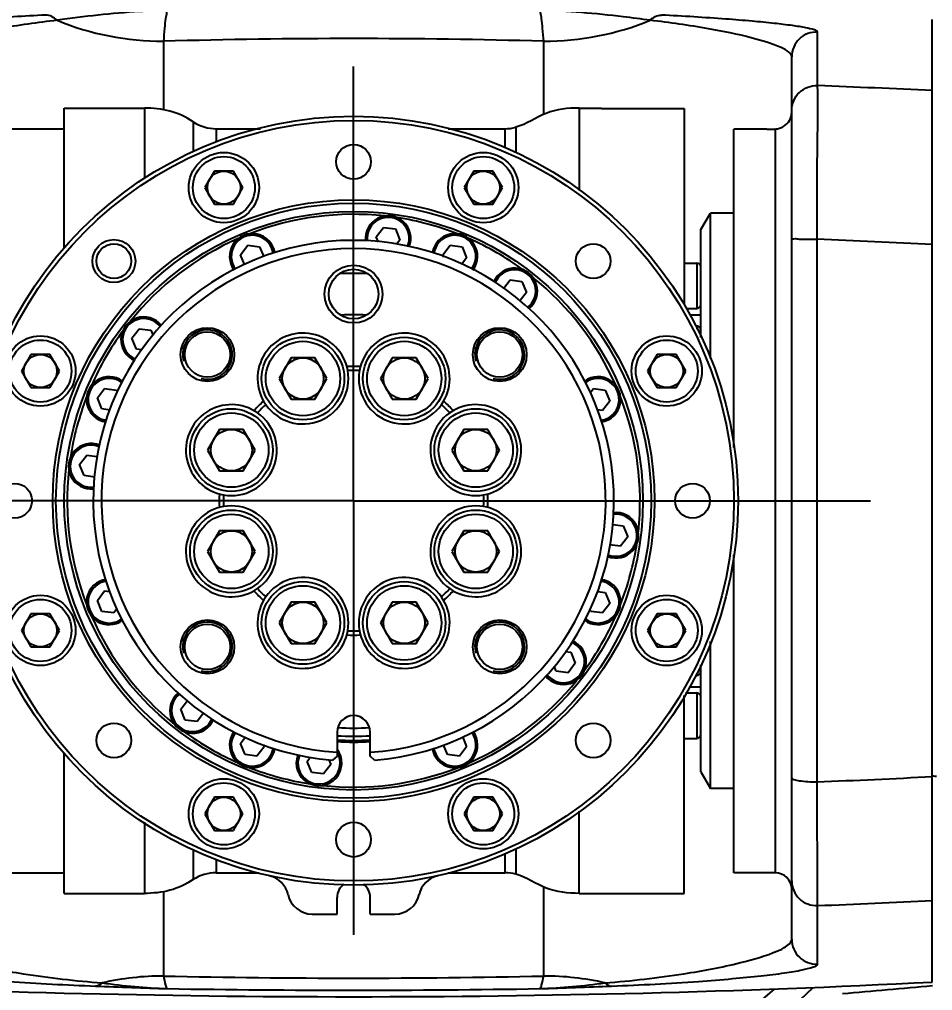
# Model space of a CAD drawing. Header units: millimetres. Extents: x 7426 to 8737, y 124 to 421.
# Drawn here: x 7929.97 to 7935.49, y 305.59 to 311.46 of the extents above; entities that cross this region are included whole.
import ezdxf

# ---------------------------------------------------------------- set-up
doc = ezdxf.new("R2010")
doc.units = ezdxf.units.MM
doc.linetypes.add('CENTER', pattern=[0.6, 0.375, -0.075, 0.075, -0.075])
for name, color, linetype in [('中心线', 7, 'Continuous'), ('外形图', 7, 'Continuous'), ('尺寸标注', 7, 'Continuous')]:
    doc.layers.add(name, color=color, linetype=linetype)
doc.styles.add('微软雅黑', font='msyh.ttc')
doc.dimstyles.new('尺寸标注_1_20比例', dxfattribs={"dimtxt": 2.1, "dimasz": 1.7, "dimexe": 0.5, "dimexo": 0.4, "dimgap": 0.5, "dimtad": 1, "dimdec": 1, "dimlfac": 20, "dimdsep": 46, "dimtxsty": '微软雅黑', "dimcen": 0.09, "dimadec": 0, "dimazin": 0, "dimtp": 0.01, "dimtm": 0.01, "dimtfac": 1, "dimtdec": 1, "dimtofl": 0, "dimtmove": 0, "dimatfit": 3, "dimfxl": 1, "dimtolj": 1, "dimarcsym": 0})

# ---------------------------------------------------------------- blocks, each defined once
blk = doc.blocks.new('*D1261')
at = {"layer": 'Defpoints', "color": 0}
for p in [(7943.6678, 318.6849), (7943.6678, 302.5284), (7919.2922, 290.2199)]:
    blk.add_point(p, dxfattribs=at)
at = {"layer": '尺寸标注', "color": 0, "linetype": 'Continuous', "lineweight": -2}
for p, q in [((7919.2922, 290.6199), (7919.2922, 319.1849)), ((7943.6678, 302.9284), (7943.6678, 319.1849)), ((7920.9922, 318.6849), (7941.9678, 318.6849))]:
    blk.add_line(p, q, dxfattribs=at)
at = {"layer": '尺寸标注', "color": 0}
for points in [[(7920.9922, 318.9682), (7920.9922, 318.4016), (7919.2922, 318.6849)], [(7941.9678, 318.4016), (7941.9678, 318.9682), (7943.6678, 318.6849)]]:
    blk.add_solid(points, dxfattribs=at)
at = {"layer": '尺寸标注', "color": 0, "insert": (7931.48, 320.2708), "char_height": 2.1, "attachment_point": 5, "style": '微软雅黑'}
blk.add_mtext('\\A1;\\A1;487.5', dxfattribs=at)
blk = doc.blocks.new('*D1334')
at = {"layer": 'Defpoints', "color": 0}
for p in [(7943.6678, 325.4647), (7943.6678, 299.0744), (7918.3922, 273.0487)]:
    blk.add_point(p, dxfattribs=at)
at = {"layer": '尺寸标注', "color": 0, "lineweight": -2}
for p, q in [((7918.3922, 273.4487), (7918.3922, 325.9647)), ((7943.6678, 299.4744), (7943.6678, 325.9647)), ((7920.0922, 325.4647), (7941.9678, 325.4647))]:
    blk.add_line(p, q, dxfattribs=at)
at = {"layer": '尺寸标注', "color": 0}
for points in [[(7920.0922, 325.748), (7920.0922, 325.1814), (7918.3922, 325.4647)], [(7941.9678, 325.1814), (7941.9678, 325.748), (7943.6678, 325.4647)]]:
    blk.add_solid(points, dxfattribs=at)
at = {"layer": '尺寸标注', "color": 0, "insert": (7931.03, 327.0506), "char_height": 2.1, "attachment_point": 5, "style": '微软雅黑'}
blk.add_mtext('\\A1;505.5', dxfattribs=at)

msp = doc.modelspace()

# ---------------------------------------------------------------- linework, layer by layer
at = {"layer": '中心线', "linetype": 'CENTER', "ltscale": 10}
for q in [(7931.9925, 311.1753), (7928.8669, 308.5496), (7935.1181, 308.5496), (7931.9925, 305.9239)]:
    msp.add_line((7931.9925, 308.5496), q, dxfattribs=at)
at = {"layer": '外形图', "color": 0, "linetype": 'Continuous'}
for p, q in [((7935.4926, 305.6383), (7935.4926, 311.4608)), ((7934.7987, 311.0605), (7934.7987, 311.3843)), ((7930.8425, 311.3287), (7930.8425, 310.9139)), ((7933.1425, 310.8854), (7933.1425, 311.3287)), ((7934.6426, 305.8968), (7934.6426, 311.2345)), ((7930.2425, 310.9247), (7930.7275, 310.9247)), ((7930.2425, 310.0767), (7930.2425, 310.9246)), ((7930.7275, 310.9247), (7930.7275, 310.4988)), ((7933.3575, 310.9247), (7933.3575, 310.4252)), ((7933.3575, 310.9247), (7933.4925, 310.9247)), ((7933.4925, 310.9247), (7933.4925, 310.9225)), ((7933.4925, 310.9225), (7933.9926, 310.9225)), ((7933.9926, 310.9225), (7933.9926, 309.7336)), ((7931.0227, 310.8413), (7931.0227, 310.6614)), ((7932.974, 310.8087), (7932.974, 310.6569)), ((7934.5872, 310.8099), (7934.5926, 310.813)), ((7929.7375, 310.7997), (7930.2425, 310.7997)), ((7931.161, 310.7997), (7931.161, 310.7159)), ((7931.161, 310.7997), (7931.4285, 310.7997)), ((7932.5645, 310.7997), (7932.9073, 310.7997)), ((7932.9073, 310.7997), (7932.9073, 310.6824)), ((7934.2926, 308.8711), (7934.2926, 310.7974)), ((7934.4926, 310.7974), (7934.2926, 310.7974)), ((7934.5426, 310.798), (7934.5426, 306.2995)), ((7931.1503, 310.5436), (7931.0925, 310.4436)), ((7931.2657, 310.5436), (7931.1503, 310.5436)), ((7931.3235, 310.4436), (7931.2657, 310.5436)), ((7932.7193, 310.5436), (7932.6616, 310.4436)), ((7932.8348, 310.5436), (7932.7193, 310.5436)), ((7932.8925, 310.4436), (7932.8348, 310.5436)), ((7931.0925, 310.4436), (7931.1503, 310.3436)), ((7931.2657, 310.3436), (7931.3235, 310.4436)), ((7932.6616, 310.4436), (7932.7193, 310.3436)), ((7932.8348, 310.3436), (7932.8925, 310.4436)), ((7931.1503, 310.3436), (7931.2657, 310.3436)), ((7932.7193, 310.3436), (7932.8348, 310.3436)), ((7934.0926, 310.1896), (7934.1503, 310.2896)), ((7934.1503, 309.4105), (7934.1503, 310.2896)), ((7934.2926, 310.2896), (7934.1503, 310.2896)), ((7932.1298, 310.1454), (7932.1737, 310.2026)), ((7932.1737, 310.2026), (7932.2453, 310.1932)), ((7932.2453, 310.1932), (7932.2729, 310.1265)), ((7934.0926, 309.5365), (7934.0926, 310.1896)), ((7932.1427, 310.1142), (7932.1298, 310.1454)), ((7932.2729, 310.1265), (7932.253, 310.1005)), ((7934.7956, 306.8489), (7934.7956, 310.1307)), ((7931.3086, 310.0373), (7931.3526, 310.0945)), ((7931.3526, 310.0945), (7931.4241, 310.0851)), ((7931.4241, 310.0851), (7931.4494, 310.024)), ((7932.5333, 310.0373), (7932.5772, 310.0945)), ((7932.5772, 310.0945), (7932.6488, 310.0851)), ((7932.6488, 310.0851), (7932.6764, 310.0184)), ((7931.3331, 309.9783), (7931.3086, 310.0373)), ((7932.5393, 310.0227), (7932.5333, 310.0373)), ((7932.6764, 310.0184), (7932.6474, 309.9807)), ((7933.9926, 309.9871), (7934.0676, 309.9871)), ((7934.0676, 309.9871), (7934.0676, 309.7121)), ((7932.8987, 309.8333), (7932.9389, 309.8857)), ((7932.9389, 309.8857), (7933.0105, 309.8762)), ((7933.0105, 309.8762), (7933.0381, 309.8096)), ((7933.0381, 309.8096), (7933.0001, 309.76)), ((7934.0051, 309.7121), (7934.0676, 309.7121)), ((7934.0237, 309.6746), (7934.0926, 309.6746)), ((7930.6516, 309.5331), (7930.6955, 309.5903)), ((7930.6955, 309.5903), (7930.767, 309.5809)), ((7930.767, 309.5809), (7930.78, 309.5496)), ((7934.0676, 309.6064), (7934.0676, 309.5864)), ((7930.6792, 309.4664), (7930.6516, 309.5331)), ((7930.7113, 309.4622), (7930.6792, 309.4664)), ((7930.0408, 309.4341), (7929.983, 309.3341)), ((7930.1562, 309.4341), (7930.0408, 309.4341)), ((7930.214, 309.3341), (7930.1562, 309.4341)), ((7931.6142, 309.4137), (7931.542, 309.2887)), ((7931.7585, 309.4137), (7931.6142, 309.4137)), ((7931.8307, 309.2887), (7931.7585, 309.4137)), ((7932.2265, 309.4137), (7932.1543, 309.2887)), ((7932.3708, 309.4137), (7932.2265, 309.4137)), ((7932.443, 309.2887), (7932.3708, 309.4137)), ((7933.8288, 309.4341), (7933.771, 309.3341)), ((7933.9442, 309.4341), (7933.8288, 309.4341)), ((7934.002, 309.3341), (7933.9442, 309.4341)), ((7929.983, 309.3341), (7930.0408, 309.2341)), ((7930.1562, 309.2341), (7930.214, 309.3341)), ((7931.542, 309.2887), (7931.6142, 309.1637)), ((7931.7585, 309.1637), (7931.8307, 309.2887)), ((7932.1543, 309.2887), (7932.2265, 309.1637)), ((7932.3708, 309.1637), (7932.443, 309.2887)), ((7933.771, 309.3341), (7933.8288, 309.2341)), ((7933.9442, 309.2341), (7934.002, 309.3341)), ((7930.0408, 309.2341), (7930.1562, 309.2341)), ((7930.4427, 309.1713), (7930.4866, 309.2286)), ((7930.4866, 309.2286), (7930.5582, 309.2192)), ((7933.4231, 309.2024), (7933.4431, 309.2286)), ((7933.4431, 309.2286), (7933.5147, 309.2192)), ((7933.8288, 309.2341), (7933.9442, 309.2341)), ((7930.4703, 309.1046), (7930.4427, 309.1713)), ((7930.5582, 309.2192), (7930.5635, 309.2063)), ((7933.5147, 309.2192), (7933.5423, 309.1525)), ((7931.6142, 309.1637), (7931.7585, 309.1637)), ((7932.2265, 309.1637), (7932.3708, 309.1637)), ((7933.5423, 309.1525), (7933.4984, 309.0952)), ((7930.5193, 309.0982), (7930.4703, 309.1046)), ((7933.4984, 309.0952), (7933.4651, 309.0996)), ((7931.1812, 308.9808), (7931.109, 308.8557)), ((7931.3256, 308.9808), (7931.1812, 308.9808)), ((7931.3977, 308.8557), (7931.3256, 308.9808)), ((7932.6595, 308.9808), (7932.5873, 308.8557)), ((7932.8038, 308.9808), (7932.6595, 308.9808)), ((7932.876, 308.8557), (7932.8038, 308.9808)), ((7930.3346, 308.7679), (7930.3785, 308.8251)), ((7930.3785, 308.8251), (7930.4412, 308.8169)), ((7931.109, 308.8557), (7931.1812, 308.7307)), ((7931.3256, 308.7307), (7931.3977, 308.8557)), ((7932.5873, 308.8557), (7932.6595, 308.7307)), ((7932.8038, 308.7307), (7932.876, 308.8557)), ((7930.3622, 308.7012), (7930.3346, 308.7679)), ((7930.4275, 308.6926), (7930.3622, 308.7012)), ((7931.1812, 308.7307), (7931.3256, 308.7307)), ((7932.6595, 308.7307), (7932.8038, 308.7307)), ((7933.5602, 308.4062), (7933.6228, 308.398)), ((7931.1812, 308.3684), (7931.109, 308.2434)), ((7931.3256, 308.3684), (7931.1812, 308.3684)), ((7931.3977, 308.2434), (7931.3256, 308.3684)), ((7932.6595, 308.3684), (7932.5873, 308.2434)), ((7932.8038, 308.3684), (7932.6595, 308.3684)), ((7932.876, 308.2434), (7932.8038, 308.3684)), ((7933.6228, 308.398), (7933.6504, 308.3313)), ((7933.6504, 308.3313), (7933.6065, 308.2741)), ((7931.109, 308.2434), (7931.1812, 308.1184)), ((7931.3256, 308.1184), (7931.3977, 308.2434)), ((7932.5873, 308.2434), (7932.6595, 308.1184)), ((7932.8038, 308.1184), (7932.876, 308.2434)), ((7933.6065, 308.2741), (7933.5409, 308.2827)), ((7934.2926, 306.2995), (7934.2926, 308.2217)), ((7931.1812, 308.1184), (7931.3256, 308.1184)), ((7932.6595, 308.1184), (7932.8038, 308.1184)), ((7930.4427, 307.9467), (7930.4866, 308.004)), ((7930.4866, 308.004), (7930.5186, 307.9998)), ((7933.4668, 308.0008), (7933.5147, 307.9945)), ((7933.5147, 307.9945), (7933.5423, 307.9279)), ((7930.4703, 307.88), (7930.4427, 307.9467)), ((7931.6142, 307.9355), (7931.542, 307.8105)), ((7931.7585, 307.9355), (7931.6142, 307.9355)), ((7931.8307, 307.8105), (7931.7585, 307.9355)), ((7932.2265, 307.9355), (7932.1543, 307.8105)), ((7932.3708, 307.9355), (7932.2265, 307.9355)), ((7932.443, 307.8105), (7932.3708, 307.9355)), ((7930.5419, 307.8706), (7930.4703, 307.88)), ((7930.5626, 307.8976), (7930.5419, 307.8706)), ((7933.4268, 307.88), (7933.4209, 307.8944)), ((7933.4984, 307.8706), (7933.4268, 307.88)), ((7933.5423, 307.9279), (7933.4984, 307.8706)), ((7930.0408, 307.8651), (7929.983, 307.7651)), ((7930.1562, 307.8651), (7930.0408, 307.8651)), ((7930.214, 307.7651), (7930.1562, 307.8651)), ((7933.8288, 307.8651), (7933.771, 307.7651)), ((7933.9442, 307.8651), (7933.8288, 307.8651)), ((7934.002, 307.7651), (7933.9442, 307.8651)), ((7929.983, 307.7651), (7930.0408, 307.6651)), ((7930.1562, 307.6651), (7930.214, 307.7651)), ((7931.542, 307.8105), (7931.6142, 307.6855)), ((7931.7585, 307.6855), (7931.8307, 307.8105)), ((7932.1543, 307.8105), (7932.2265, 307.6855)), ((7932.3708, 307.6855), (7932.443, 307.8105)), ((7933.771, 307.7651), (7933.8288, 307.6651)), ((7933.9442, 307.6651), (7934.002, 307.7651)), ((7934.1503, 306.8096), (7934.1503, 307.6973)), ((7930.0408, 307.6651), (7930.1562, 307.6651)), ((7931.6142, 307.6855), (7931.7585, 307.6855)), ((7932.2265, 307.6855), (7932.3708, 307.6855)), ((7933.2727, 307.6372), (7933.3058, 307.6328)), ((7933.8288, 307.6651), (7933.9442, 307.6651)), ((7933.3058, 307.6328), (7933.3335, 307.5661)), ((7933.218, 307.5183), (7933.2052, 307.549)), ((7933.3335, 307.5661), (7933.2895, 307.5089)), ((7934.0926, 306.9096), (7934.0926, 307.5567)), ((7933.2895, 307.5089), (7933.218, 307.5183)), ((7934.0632, 307.4928), (7934.0676, 307.4928)), ((7934.0676, 307.5031), (7934.0676, 307.4928)), ((7934.0224, 307.4246), (7934.0926, 307.4246)), ((7933.9926, 306.1745), (7933.9926, 307.3715)), ((7934.001, 307.3871), (7934.0676, 307.3871)), ((7934.0676, 307.3871), (7934.0676, 307.1121)), ((7930.9469, 307.2896), (7930.9871, 307.342)), ((7930.9745, 307.2229), (7930.9469, 307.2896)), ((7931.0853, 307.2646), (7931.0461, 307.2135)), ((7931.0461, 307.2135), (7930.9745, 307.2229)), ((7931.3086, 307.0808), (7931.3392, 307.1206)), ((7931.8925, 307.1496), (7931.8925, 307.0046)), ((7932.0925, 307.0046), (7932.0925, 307.1496)), ((7932.6511, 307.123), (7932.6764, 307.0619)), ((7933.9926, 307.1121), (7934.0676, 307.1121)), ((7931.3363, 307.0141), (7931.3086, 307.0808)), ((7931.4518, 307.0619), (7931.4078, 307.0047)), ((7931.4474, 307.0725), (7931.4518, 307.0619)), ((7932.5609, 307.0141), (7932.5368, 307.0723)), ((7932.6764, 307.0619), (7932.6324, 307.0047)), ((7930.2425, 306.1746), (7930.2425, 307.0265)), ((7931.4078, 307.0047), (7931.3363, 307.0141)), ((7931.7121, 306.9727), (7931.7329, 306.9998)), ((7931.8925, 307.0046), (7931.8655, 306.9797)), ((7932.1195, 306.9797), (7932.0925, 307.0046)), ((7932.6324, 307.0047), (7932.5609, 307.0141)), ((7931.7397, 306.906), (7931.7121, 306.9727)), ((7931.8552, 306.9538), (7931.8113, 306.8966)), ((7931.8431, 306.9831), (7931.8552, 306.9538)), ((7931.8113, 306.8966), (7931.7397, 306.906)), ((7934.0926, 306.9096), (7934.1503, 306.8096)), ((7931.1503, 306.7556), (7931.0925, 306.6556)), ((7931.2657, 306.7556), (7931.1503, 306.7556)), ((7931.3235, 306.6556), (7931.2657, 306.7556)), ((7932.7193, 306.7556), (7932.6616, 306.6556)), ((7932.8348, 306.7556), (7932.7193, 306.7556)), ((7932.8925, 306.6556), (7932.8348, 306.7556)), ((7934.2926, 306.8096), (7934.1503, 306.8096)), ((7931.0925, 306.6556), (7931.1503, 306.5556)), ((7931.2657, 306.5556), (7931.3235, 306.6556)), ((7932.6616, 306.6556), (7932.7193, 306.5556)), ((7932.8348, 306.5556), (7932.8925, 306.6556)), ((7933.3575, 306.1745), (7933.3575, 306.6725)), ((7930.7275, 306.605), (7930.7275, 306.1745)), ((7931.1503, 306.5556), (7931.2657, 306.5556)), ((7932.7193, 306.5556), (7932.8348, 306.5556)), ((7931.0227, 306.4424), (7931.0227, 306.2578)), ((7932.9073, 306.4173), (7932.9073, 306.2995)), ((7932.974, 306.4454), (7932.974, 306.2905)), ((7931.161, 306.3785), (7931.161, 306.2995)), ((7929.7375, 306.2995), (7930.2425, 306.2995)), ((7931.161, 306.2995), (7931.4205, 306.2995)), ((7932.5632, 306.2995), (7932.9073, 306.2995)), ((7934.5426, 306.2995), (7934.2926, 306.2995)), ((7930.2425, 306.1745), (7930.7275, 306.1745)), ((7930.8425, 306.1853), (7930.8425, 305.6746)), ((7933.1425, 305.6747), (7933.1425, 306.2138)), ((7933.3575, 306.1745), (7933.9926, 306.1745)), ((7931.8925, 306.0495), (7931.8925, 306.1495)), ((7932.0925, 306.0495), (7932.0925, 306.1495)), ((7934.7987, 305.747), (7934.7987, 306.1006)), ((7931.7425, 306.0495), (7931.8925, 306.0495)), ((7932.0925, 306.0495), (7932.2425, 306.0495))]:
    msp.add_line(p, q, dxfattribs=at)
for centre, radius in [((7931.9925, 308.5496), 2.3251), ((7931.9925, 308.5496), 2.3001), ((7931.9925, 310.5996), 0.105), ((7931.208, 310.4436), 0.2125), ((7932.777, 310.4436), 0.2125), ((7931.208, 310.4436), 0.1875), ((7932.777, 310.4436), 0.1875), ((7931.208, 310.4436), 0.1), ((7932.777, 310.4436), 0.1), ((7931.9925, 308.5496), 1.82), ((7931.9925, 308.5496), 1.8), ((7931.9925, 308.5496), 1.75), ((7930.5429, 309.9992), 0.13), ((7930.5429, 309.9992), 0.105), ((7933.4421, 309.9992), 0.105), ((7931.9925, 309.7996), 0.175), ((7931.9925, 309.7996), 0.15), ((7931.1086, 309.4335), 0.1625), ((7932.8764, 309.4335), 0.1625), ((7930.0985, 309.3341), 0.2125), ((7930.0985, 309.3341), 0.1875), ((7931.1086, 309.4335), 0.1375), ((7931.6864, 309.2887), 0.25), ((7932.2987, 309.2887), 0.25), ((7932.8764, 309.4335), 0.1375), ((7933.8865, 309.3341), 0.2125), ((7933.8865, 309.3341), 0.1875), ((7931.6864, 309.2887), 0.225), ((7932.2987, 309.2887), 0.225), ((7930.0985, 309.3341), 0.1), ((7931.6864, 309.2887), 0.125), ((7932.2987, 309.2887), 0.125), ((7933.8865, 309.3341), 0.1), ((7931.2534, 308.8557), 0.25), ((7932.7316, 308.8557), 0.25), ((7931.2534, 308.8557), 0.225), ((7932.7316, 308.8557), 0.225), ((7931.2534, 308.8557), 0.125), ((7932.7316, 308.8557), 0.125), ((7929.9425, 308.5496), 0.105), ((7934.0426, 308.5496), 0.105), ((7931.2534, 308.2434), 0.25), ((7931.2534, 308.2434), 0.225), ((7932.7316, 308.2434), 0.25), ((7932.7316, 308.2434), 0.225), ((7931.2534, 308.2434), 0.125), ((7932.7316, 308.2434), 0.125), ((7931.6864, 307.8105), 0.25), ((7932.2987, 307.8105), 0.25), ((7931.6864, 307.8105), 0.225), ((7932.2987, 307.8105), 0.225), ((7930.0985, 307.7651), 0.2125), ((7930.0985, 307.7651), 0.1875), ((7931.6864, 307.8105), 0.125), ((7932.2987, 307.8105), 0.125), ((7933.8865, 307.7651), 0.2125), ((7933.8865, 307.7651), 0.1875), ((7930.0985, 307.7651), 0.1), ((7931.1086, 307.6657), 0.1625), ((7932.8764, 307.6657), 0.1625), ((7933.8865, 307.7651), 0.1), ((7931.1086, 307.6657), 0.1375), ((7932.8764, 307.6657), 0.1375), ((7930.5429, 307.1), 0.105), ((7933.4421, 307.1), 0.105), ((7931.208, 306.6556), 0.2125), ((7931.208, 306.6556), 0.1875), ((7932.777, 306.6556), 0.2125), ((7932.777, 306.6556), 0.1875), ((7931.208, 306.6556), 0.1), ((7932.777, 306.6556), 0.1), ((7931.9925, 306.4995), 0.105)]:
    msp.add_circle(centre, radius, dxfattribs=at)
for centre, radius, start, end in [((7931.9925, 270.4679), 40.8769, 88.38784, 91.61218), ((7934.7925, 311.2345), 0.15, 87.65061, 179.97879), ((7931.9924, 239.4743), 71.6412, 87.199573, 87.755081), ((7934.5426, 310.8997), 0.1, 300, 0), ((7931.161, 311.0497), 0.25, 236.43093, 270), ((7932.9073, 311.0497), 0.25, 270, 285.47078), ((7934.5364, 310.9044), 0.1073, 294.63683, 298.24895), ((7934.5372, 310.9027), 0.1054, 294.69254, 298.04488), ((7934.4926, 313.0469), 2.2495, 270.00021, 270.65822), ((7934.4926, 313.0459), 2.2484, 270.65826, 271.27422), ((7934.5401, 310.8964), 0.0984, 287.07292, 294.67699), ((7934.54, 310.8967), 0.0987, 287.16125, 294.61429), ((7931.9925, 308.5496), 1.7325, 83.76445, 111.23555), ((7932.2014, 310.1359), 0.1375, 337.99719, 186.83854), ((7932.2014, 310.1359), 0.1275, 337.11552, 187.72979), ((7931.9925, 308.5496), 1.7325, 68.76445, 81.23555), ((7931.3802, 310.0278), 0.1375, 8.50445, 216.98892), ((7932.6048, 310.0278), 0.1375, 323.01108, 171.49556), ((7931.9925, 308.5496), 1.575, 274.62576, 265.37431), ((7931.9925, 308.5496), 1.7325, 113.76445, 141.23555), ((7931.3802, 310.0278), 0.1275, 7.56233, 217.73624), ((7932.6048, 310.0278), 0.1275, 322.20525, 172.45937), ((7931.9925, 308.5496), 1.7325, 53.76445, 66.23555), ((7931.9925, 241.0976), 69.09, 87.096186, 87.674781), ((7931.9925, 308.5496), 1.525, 273.7599, 266.24018), ((7934.0676, 309.9621), 0.025, 0, 90), ((7932.9666, 309.819), 0.1375, 308.20288, 155.97272), ((7932.9666, 309.819), 0.1275, 307.4922, 156.97993), ((7931.9925, 308.5496), 1.375, 86.35564, 93.62956), ((7931.9925, 308.5496), 1.7325, 23.76445, 51.23555), ((7934.0676, 309.7371), 0.025, 270, 0), ((7930.7231, 309.5236), 0.1375, 39.42689, 246.42747), ((7930.7231, 309.5236), 0.1275, 38.80472, 247.00569), ((7931.9925, 308.5496), 1.125, 86.25619, 93.68726), ((7931.1086, 309.4335), 0.15, 255, 195), ((7932.8764, 309.4335), 0.15, 255, 195), ((7934.0676, 309.5814), 0.025, 0, 90), ((7931.9925, 308.5496), 1.7325, 143.76445, 156.23555), ((7931.6864, 309.2887), 0.275, 9.96861, 215.03139), ((7932.2987, 309.2887), 0.275, 324.96861, 170.03139), ((7931.9925, 308.5496), 0.8125, 87.11884, 92.88116), ((7930.5143, 309.1619), 0.1375, 53.79858, 260.87984), ((7930.5143, 309.1619), 0.1275, 53.30977, 261.32722), ((7931.6864, 309.2887), 0.275, 215.03139, 9.96861), ((7931.9925, 308.5496), 0.7875, 87.43094, 92.56906), ((7932.2987, 309.2887), 0.275, 170.03139, 324.96861), ((7933.4708, 309.1619), 0.1375, 279.12015, 126.20141), ((7933.4708, 309.1619), 0.1275, 278.66766, 126.72945), ((7931.9925, 308.5496), 1.7325, 158.76445, 171.23555), ((7931.9925, 308.5496), 1.7325, 353.76445, 21.23555), ((7931.2534, 308.8557), 0.275, 54.96861, 260.03139), ((7931.9925, 308.5496), 0.8125, 132.11884, 137.88116), ((7931.9925, 308.5496), 0.7875, 132.43094, 137.56906), ((7931.9925, 308.5496), 0.7875, 42.43094, 47.56906), ((7931.9925, 308.5496), 0.8125, 42.11884, 47.88116), ((7932.7316, 308.8557), 0.275, 279.96861, 125.03139), ((7931.2534, 308.8557), 0.275, 260.03139, 54.96861), ((7932.7316, 308.8557), 0.275, 125.03139, 279.96861), ((7930.4062, 308.7584), 0.1375, 68.34828, 275.67644), ((7930.4062, 308.7584), 0.1275, 67.71487, 276.72891), ((7931.9925, 308.5496), 1.7325, 173.76445, 201.23555), ((7931.9925, 308.5496), 0.8125, 177.11884, 182.88116), ((7931.9925, 308.5496), 0.7875, 177.43094, 182.56906), ((7931.9925, 308.5496), 0.7875, 357.43094, 2.56906), ((7931.9925, 308.5496), 0.8125, 357.11884, 2.88116), ((7931.2534, 308.2434), 0.275, 305.03139, 99.96861), ((7932.7316, 308.2434), 0.275, 80.03139, 234.96861), ((7931.2534, 308.2434), 0.275, 99.96861, 305.03139), ((7932.7316, 308.2434), 0.275, 234.96861, 80.03139), ((7933.5789, 308.3407), 0.1375, 248.71869, 96.92416), ((7933.5789, 308.3407), 0.1275, 247.72164, 97.68846), ((7931.9925, 308.5496), 1.7325, 338.76445, 351.23555), ((7930.5143, 307.9373), 0.1375, 97.98134, 306.70576), ((7930.5143, 307.9373), 0.1275, 97.11503, 307.70017), ((7931.6864, 307.8105), 0.275, 350.03139, 144.96861), ((7932.2987, 307.8105), 0.275, 35.03139, 189.96861), ((7933.4708, 307.9373), 0.1375, 233.29424, 82.01866), ((7933.4708, 307.9373), 0.1275, 232.35628, 82.85897), ((7931.9925, 308.5496), 0.8125, 222.11884, 227.88116), ((7931.9925, 308.5496), 0.7875, 222.43094, 227.56906), ((7931.9925, 308.5496), 0.7875, 312.43094, 317.56906), ((7931.9925, 308.5496), 0.8125, 312.11884, 317.88116), ((7931.6864, 307.8105), 0.275, 144.96861, 350.03139), ((7932.2987, 307.8105), 0.275, 189.96861, 35.03139), ((7931.9925, 308.5496), 1.7325, 203.76445, 231.23555), ((7931.1086, 307.6657), 0.15, 255, 195), ((7932.8764, 307.6657), 0.15, 255, 195), ((7931.9925, 308.5496), 1.7325, 323.76445, 336.23555), ((7931.9925, 308.5496), 0.7875, 267.43094, 272.56906), ((7931.9925, 308.5496), 0.8125, 267.11884, 272.88116), ((7933.2619, 307.5756), 0.1375, 218.04919, 66.93498), ((7933.2619, 307.5756), 0.1275, 217.19474, 67.84313), ((7931.9925, 308.5496), 1.7325, 293.76445, 321.23555), ((7934.0676, 307.5178), 0.025, 270, 0), ((7931.0185, 307.2802), 0.1375, 128.32736, 337.01724), ((7931.0185, 307.2802), 0.1275, 127.32786, 337.84852), ((7934.0676, 307.3621), 0.025, 0, 90), ((7931.9925, 307.1496), 0.1, 0, 180), ((7931.9925, 308.5496), 1.375, 266.02866, 273.97514), ((7931.9925, 308.5496), 1.7325, 233.76445, 246.23555), ((7931.3802, 307.0714), 0.1375, 143.76902, 351.90565), ((7931.3802, 307.0714), 0.1275, 142.73717, 352.62433), ((7931.9925, 308.5496), 1.425, 265.97437, 274.02781), ((7932.6048, 307.0714), 0.1375, 188.09435, 36.23096), ((7932.6048, 307.0714), 0.1275, 187.39527, 37.19919), ((7934.0676, 307.1371), 0.025, 270, 0), ((7931.9925, 308.5496), 1.46, 266.06104, 273.93637), ((7931.9925, 308.5496), 1.45, 266.03602, 273.96683), ((7931.7837, 306.9632), 0.1375, 159.39088, 37.6443), ((7931.7837, 306.9632), 0.1275, 158.34158, 30.7793), ((7931.9925, 308.5496), 1.7325, 248.76445, 261.23555), ((7931.9925, 308.5496), 1.7325, 263.76445, 291.23555), ((7931.992, 375.2731), 68.4816, 272.34634, 272.930087), ((7931.161, 306.0495), 0.25, 90, 123.56907), ((7932.9073, 306.0495), 0.25, 74.52922, 90), ((7934.5426, 306.1995), 0.1, 0, 90), ((7931.4496, 306.1348), 0.15, 12.45741, 77.32806), ((7931.9925, 306.1495), 0.1, 125.77801, 180), ((7931.9925, 306.1495), 0.1, 0, 52.50958), ((7932.5355, 306.1348), 0.15, 102.67194, 167.54259), ((7931.7425, 306.1995), 0.15, 192.45741, 270), ((7932.2425, 306.1995), 0.15, 270, 347.54259), ((7931.9919, 376.8516), 70.8066, 272.271801, 272.83387), ((7934.7925, 305.8968), 0.1499, 180.031, 272.35808), ((7930.8425, 304.0102), 1.6644, 90.00127, 102.85434), ((7931.9923, 358.4436), 52.7815, 268.75174, 271.24867), ((7933.1425, 304.0102), 1.6644, 77.14523, 89.99872), ((7931.9925, 374.5575), 69.008, 267.092708, 272.907292), ((7931.9925, 308.5496), 4.0501, 226.51002, 313.31667), ((7931.9925, 308.5496), 3.9001, 229.27876, 310.74329), ((7932.3875, 355.0519), 49.4769, 267.73471, 268.23892), ((7931.9925, 371.199), 65.6103, 269.017042, 270.982982), ((7931.5887, 355.3049), 49.7301, 271.76231, 272.26398), ((7916.7339, 514.1971), 209.4222, 274.989742, 275.139607)]:
    msp.add_arc(centre, radius, start, end, dxfattribs=at)
for points, knots in [([(7934.9708, 305.3195), (7935.2125, 305.3407), (7935.6972, 305.3833), (7936.4279, 305.4537), (7937.0469, 305.5296), (7937.5592, 305.6379), (7938.0954, 305.8526), (7938.4602, 306.4899), (7938.7598, 307.4708), (7938.8978, 308.7262), (7938.759, 309.9828), (7938.4588, 310.9634), (7938.0916, 311.5994), (7937.5561, 311.812), (7937.0443, 311.9199), (7936.4261, 311.9957), (7935.6964, 312.066), (7935.2122, 312.1085), (7934.9708, 312.1297)], [0, 0, 0, 0, 0.059304, 0.118884, 0.179492, 0.211315, 0.24722, 0.316724, 0.378735, 0.500163, 0.621493, 0.683827, 0.75306, 0.788939, 0.820753, 0.881257, 0.940766, 1, 1, 1, 1]), ([(7936.1289, 305.6768), (7936.3454, 305.6987), (7936.6699, 305.7338), (7937.1008, 305.7976), (7937.4193, 305.8645), (7937.7329, 305.9654), (7937.9848, 306.185), (7938.1462, 306.4691), (7938.3174, 306.865), (7938.4621, 307.3863), (7938.5647, 308.0233), (7938.6033, 308.6666), (7938.5763, 309.3099), (7938.4856, 309.9492), (7938.3521, 310.4732), (7938.1959, 310.8763), (7938.0474, 311.1634), (7937.8381, 311.4214), (7937.5329, 311.5548), (7937.2169, 311.6301), (7936.7876, 311.7012), (7936.2477, 311.7621), (7935.5985, 311.8236), (7935.1655, 311.8617), (7934.9489, 311.8807)], [0, 0, 0, 0, 0.062933, 0.09439, 0.125836, 0.157223, 0.188391, 0.219714, 0.251005, 0.313086, 0.375455, 0.437353, 0.499097, 0.561313, 0.623794, 0.654993, 0.686065, 0.7173, 0.748615, 0.780049, 0.811444, 0.874287, 0.937143, 1, 1, 1, 1]), ([(7930.8669, 311.5169), (7930.8103, 311.5149), (7930.5868, 311.5036), (7930.3642, 311.4792), (7930.1989, 311.4556)], [0, 0, 0, 0, 0.253539, 1, 1, 1, 1]), ([(7930.8669, 311.5169), (7930.8625, 311.5142), (7930.8608, 311.4936), (7930.8534, 311.4599), (7930.8485, 311.4003), (7930.8444, 311.355), (7930.8425, 311.3287)], [0, 0, 0, 0, 0.081513, 0.276429, 0.583991, 1, 1, 1, 1]), ([(7933.1425, 311.3287), (7933.1406, 311.355), (7933.1365, 311.4003), (7933.1317, 311.4599), (7933.1242, 311.4936), (7933.1225, 311.5142), (7933.1181, 311.5169)], [0, 0, 0, 0, 0.416011, 0.723574, 0.918491, 1, 1, 1, 1]), ([(7933.7861, 311.4556), (7933.732, 311.4633), (7933.5103, 311.4926), (7933.287, 311.5109), (7933.1181, 311.5169)], [0, 0, 0, 0, 0.244462, 1, 1, 1, 1]), ([(7930.1305, 311.487), (7930.0004, 311.4804), (7929.8175, 311.4694), (7929.5903, 311.4511), (7929.4557, 311.4382), (7929.3486, 311.4252), (7929.2632, 311.4126), (7929.2191, 311.4012), (7929.1863, 311.3917), (7929.1863, 311.3843)], [0, 0, 0, 0, 0.409786, 0.576096, 0.717731, 0.833356, 0.92067, 0.976833, 1, 1, 1, 1]), ([(7930.1989, 311.4556), (7930.0811, 311.4421), (7929.8739, 311.4127), (7929.6102, 311.3591), (7929.4444, 311.3094), (7929.365, 311.2702), (7929.3424, 311.2452), (7929.3424, 311.2345)], [0, 0, 0, 0, 0.395922, 0.696877, 0.902127, 0.964201, 1, 1, 1, 1]), ([(7934.6426, 311.2345), (7934.6426, 311.2452), (7934.62, 311.2702), (7934.5406, 311.3094), (7934.3748, 311.3591), (7934.1111, 311.4127), (7933.9039, 311.4421), (7933.7861, 311.4556)], [0, 0, 0, 0, 0.035801, 0.097875, 0.303124, 0.604065, 1, 1, 1, 1]), ([(7934.7987, 311.3843), (7934.7987, 311.3917), (7934.7659, 311.4012), (7934.7218, 311.4126), (7934.6364, 311.4252), (7934.5293, 311.4382), (7934.3947, 311.4511), (7934.1676, 311.4694), (7933.9846, 311.4804), (7933.8546, 311.487)], [0, 0, 0, 0, 0.023169, 0.079332, 0.166648, 0.28227, 0.423898, 0.590199, 1, 1, 1, 1]), ([(7934.6426, 310.9111), (7934.6426, 310.9502), (7934.6765, 311.0319), (7934.7595, 311.0621), (7934.7987, 311.0605)], [0, 0, 0, 0, 0.499497, 1, 1, 1, 1]), ([(7934.7956, 310.1307), (7934.797, 310.3416), (7934.7953, 310.6514), (7934.8028, 310.9615), (7934.7987, 311.0605)], [0, 0, 0, 0, 0.680253, 1, 1, 1, 1]), ([(7931.0227, 310.8413), (7930.9797, 310.8699), (7930.884, 310.9148), (7930.7794, 310.9247), (7930.7275, 310.9247)], [0, 0, 0, 0, 0.498705, 1, 1, 1, 1]), ([(7933.3575, 310.9247), (7933.2901, 310.9247), (7933.1512, 310.9099), (7933.0389, 310.8267), (7932.974, 310.8087)], [0, 0, 0, 0, 0.500048, 1, 1, 1, 1]), ([(7934.5926, 310.813), (7934.5923, 310.8125), (7934.5899, 310.8118), (7934.5882, 310.8105), (7934.5867, 310.8097)], [0, 0, 0, 0, 0.261878, 1, 1, 1, 1]), ([(7934.6426, 310.1361), (7934.6426, 310.1322), (7934.6665, 310.1367), (7934.6902, 310.13), (7934.7413, 310.1317), (7934.7762, 310.1307), (7934.7956, 310.1307)], [0, 0, 0, 0, 0.077612, 0.295182, 0.619475, 1, 1, 1, 1]), ([(7934.6426, 306.8737), (7934.6426, 306.8686), (7934.6625, 306.8604), (7934.7088, 306.8516), (7934.7595, 306.8488), (7934.7956, 306.8489)], [0, 0, 0, 0, 0.095965, 0.313342, 1, 1, 1, 1]), ([(7934.7987, 306.1006), (7934.7992, 306.125), (7934.7975, 306.3745), (7934.797, 306.6239), (7934.7956, 306.8489)], [0, 0, 0, 0, 0.097769, 1, 1, 1, 1]), ([(7933.3575, 306.1745), (7933.2901, 306.1745), (7933.1512, 306.1893), (7933.0389, 306.2725), (7932.974, 306.2905)], [0, 0, 0, 0, 0.500048, 1, 1, 1, 1]), ([(7931.0227, 306.2578), (7930.9797, 306.2293), (7930.884, 306.1844), (7930.7794, 306.1745), (7930.7275, 306.1745)], [0, 0, 0, 0, 0.498705, 1, 1, 1, 1]), ([(7934.6426, 306.25), (7934.6426, 306.2109), (7934.6765, 306.1292), (7934.7595, 306.099), (7934.7987, 306.1006)], [0, 0, 0, 0, 0.499351, 1, 1, 1, 1]), ([(7929.3424, 305.8968), (7929.3424, 305.8831), (7929.3726, 305.8517), (7929.475, 305.8033), (7929.6895, 305.742), (7930.0371, 305.677), (7930.3125, 305.6454), (7930.4722, 305.6329)], [0, 0, 0, 0, 0.034715, 0.095785, 0.296896, 0.592114, 1, 1, 1, 1]), ([(7933.5128, 305.6329), (7933.6726, 305.6454), (7933.9479, 305.677), (7934.2955, 305.742), (7934.51, 305.8033), (7934.6124, 305.8517), (7934.6426, 305.8831), (7934.6426, 305.8968)], [0, 0, 0, 0, 0.407875, 0.703096, 0.904211, 0.965282, 1, 1, 1, 1]), ([(7929.1863, 305.747), (7929.1863, 305.7372), (7929.2289, 305.7234), (7929.2872, 305.7084), (7929.398, 305.6912), (7929.5369, 305.6742), (7929.7113, 305.6573), (7930.0125, 305.6336), (7930.2565, 305.6206), (7930.4318, 305.6136)], [0, 0, 0, 0, 0.023545, 0.079464, 0.165656, 0.279156, 0.417931, 0.581623, 1, 1, 1, 1]), ([(7933.5532, 305.6136), (7933.7286, 305.6206), (7933.9726, 305.6336), (7934.2737, 305.6573), (7934.4481, 305.6742), (7934.587, 305.6912), (7934.6978, 305.7084), (7934.7561, 305.7234), (7934.7987, 305.7372), (7934.7987, 305.747)], [0, 0, 0, 0, 0.418365, 0.582059, 0.720835, 0.834337, 0.920532, 0.976452, 1, 1, 1, 1]), ([(7930.8425, 305.6746), (7930.8459, 305.6561), (7930.8525, 305.6333), (7930.8593, 305.6011), (7930.8669, 305.5984)], [0, 0, 0, 0, 0.698194, 1, 1, 1, 1]), ([(7933.1181, 305.5984), (7933.1257, 305.6012), (7933.1325, 305.6333), (7933.1391, 305.6561), (7933.1425, 305.6746)], [0, 0, 0, 0, 0.301685, 1, 1, 1, 1])]:
    msp.add_open_spline(points, degree=3, knots=knots, dxfattribs=at)
for points in [[(7930.1989, 311.4556), (7930.1814, 311.4736), (7930.1556, 311.4871), (7930.1305, 311.487)], [(7930.1989, 311.4556), (7930.4008, 311.3717), (7930.6238, 311.3287), (7930.8425, 311.3287)], [(7933.1425, 311.3287), (7933.3612, 311.3287), (7933.5842, 311.3717), (7933.7861, 311.4556)], [(7933.7861, 311.4556), (7933.8036, 311.4736), (7933.8295, 311.4871), (7933.8546, 311.487)], [(7934.5426, 310.798), (7934.5515, 310.7982), (7934.5605, 310.7997), (7934.5691, 310.8023)], [(7935.5182, 306.8824), (7935.511, 306.8823), (7935.4901, 306.8821), (7935.4967, 306.8849)], [(7930.4722, 305.6329), (7930.4616, 305.6224), (7930.4467, 305.6139), (7930.4318, 305.6136)], [(7930.4722, 305.6329), (7930.6032, 305.6156), (7930.735, 305.6032), (7930.8669, 305.5984)], [(7933.1181, 305.5984), (7933.2501, 305.6032), (7933.3819, 305.6156), (7933.5128, 305.6329)], [(7933.5128, 305.6329), (7933.5234, 305.6224), (7933.5383, 305.6139), (7933.5532, 305.6137)]]:
    msp.add_open_spline(points, degree=3, dxfattribs=at)

# ---------------------------------------------------------------- dimensions: what is measured, and where the dimension line sits
at = {"layer": '尺寸标注'}
dim = msp.add_linear_dim(base=(7943.6678, 325.4647), p1=(7918.3922, 273.0487), p2=(7943.6678, 299.0744), dimstyle='尺寸标注_1_20比例', dxfattribs=at)
dim.commit()
dim.dimension.update_dxf_attribs({"geometry": '*D1334', "text_midpoint": (7931.03, 327.0506)})
at = {"layer": '尺寸标注', "color": 0, "linetype": 'Continuous'}
dim = msp.add_linear_dim(base=(7943.6678, 318.6849), p1=(7919.2922, 290.2199), p2=(7943.6678, 302.5284), text='\\A1;487.5', dimstyle='尺寸标注_1_20比例', override={"dimtxsty": '微软雅黑'}, dxfattribs=at)
dim.commit()
dim.dimension.update_dxf_attribs({"geometry": '*D1261', "text_midpoint": (7931.48, 320.2708)})

doc.saveas('drawing.dxf')
